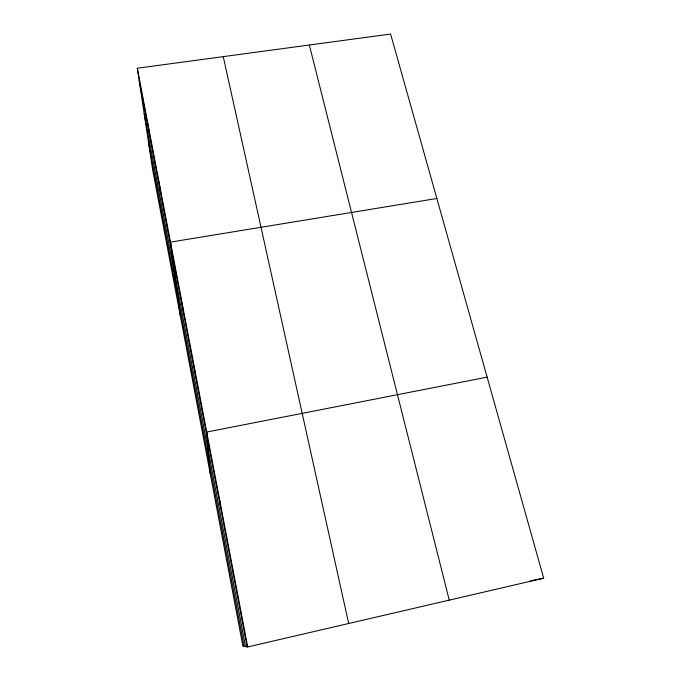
<?xml version="1.0" encoding="UTF-8"?>
<svg xmlns="http://www.w3.org/2000/svg" width="681" height="681" viewBox="0 0 681 681"><rect width="100%" height="100%" fill="white"/><g stroke="black" fill="none" stroke-linecap="round" stroke-linejoin="round"><path stroke-width="1.02" d="M233.242 574.04L233.481 572.236M247.731 646.95L543.685 578.186L390.596 34.05L137.315 68.228L152.646 169.714L242.913 646.175L247.731 646.95L137.315 68.228M530.661 580.833L543.685 578.186M487.128 377.146L206.726 432.043L210.114 473.065M436.853 198.477L170.497 242.121L180.431 316.359M309.336 45.014L449.247 600.123M223.249 56.634L348.681 623.498M139.205 80.698L247.118 646.848M144.168 113.557L245.535 646.601M148.705 143.623L244.121 646.371M147.947 123.968L149.633 135.442M159.005 181.887L160.469 192.28M182.091 302.926L183.078 310.885M194.162 366.182L194.877 372.796M219.818 500.671L219.929 504.212"/></g></svg>
